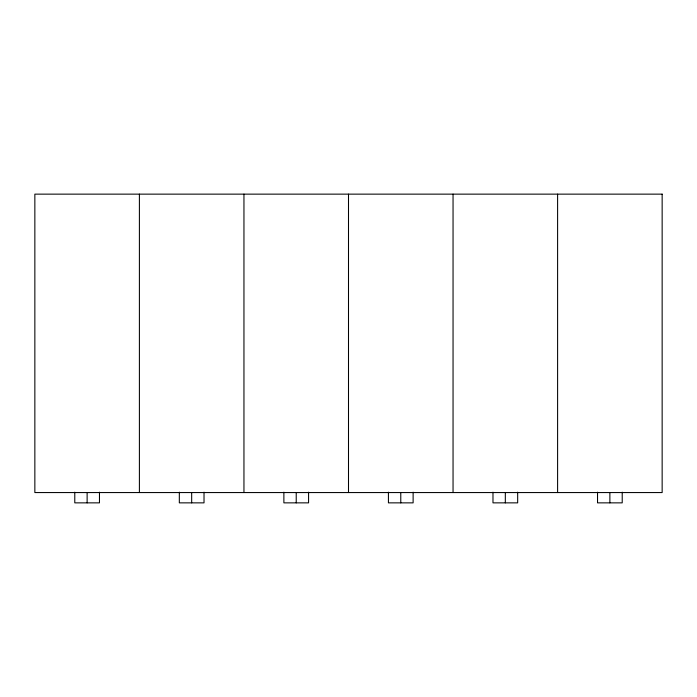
<?xml version="1.0" encoding="UTF-8"?>
<svg xmlns="http://www.w3.org/2000/svg" width="697" height="697" viewBox="0 0 697 697"><rect width="100%" height="100%" fill="white"/><g stroke="black" fill="none" stroke-linecap="round" stroke-linejoin="round"><path stroke-width="1.05" d="M622.221 492.187L622.221 502.859L597.529 502.859L597.529 492.187M609.875 492.561L609.875 502.859M557.6 194.141L557.6 492.561M517.671 492.187L517.671 502.859L492.979 502.859L492.979 492.187M505.325 492.561L505.325 502.859M453.05 194.141L453.05 492.561M413.121 492.187L413.121 502.859L388.429 502.859L388.429 492.187M400.775 492.561L400.775 502.859M348.5 194.141L348.5 492.561M308.571 492.187L308.571 502.859L283.879 502.859L283.879 492.187M296.225 492.561L296.225 502.859M243.95 194.141L243.95 492.561M204.021 492.187L204.021 502.859L179.329 502.859L179.329 492.187M191.675 492.561L191.675 502.859M139.4 194.141L139.4 492.561M99.471 492.187L99.471 502.859L74.779 502.859L74.779 492.187M87.125 492.561L87.125 502.859M662.15 194.141L34.85 194.141L34.85 492.561L662.15 492.561L662.15 194.141"/></g></svg>
